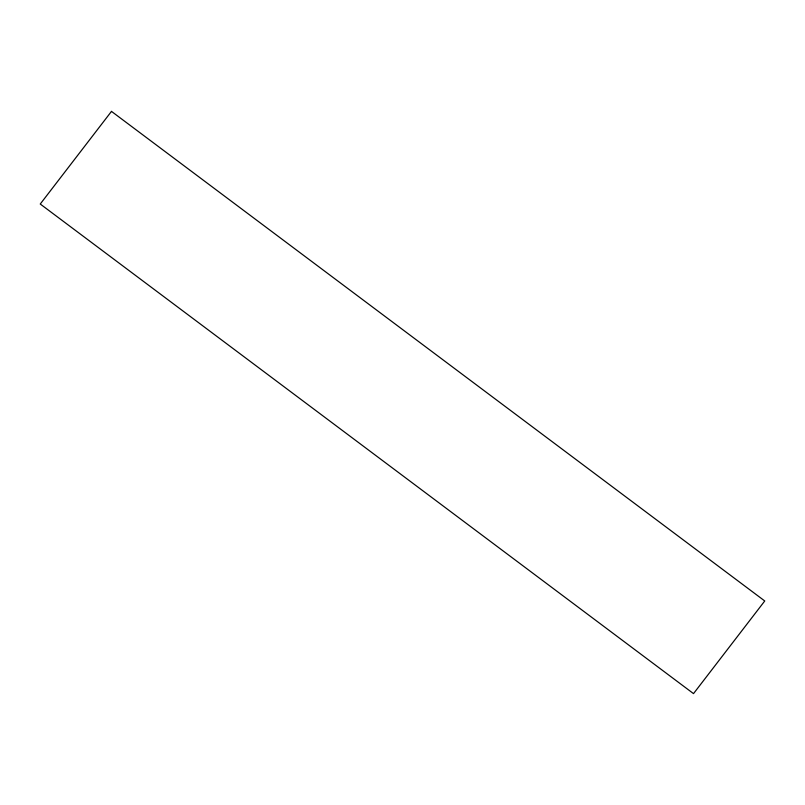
<?xml version="1.0" encoding="UTF-8"?>
<svg xmlns="http://www.w3.org/2000/svg" width="805" height="805" viewBox="0 0 805 805"><rect width="100%" height="100%" fill="white"/><g stroke="black" fill="none" stroke-linecap="round" stroke-linejoin="round"><path stroke-width="1.21" d="M111.482 111.382L40.25 204.027L693.518 693.618L764.75 600.973L111.482 111.382"/></g></svg>
